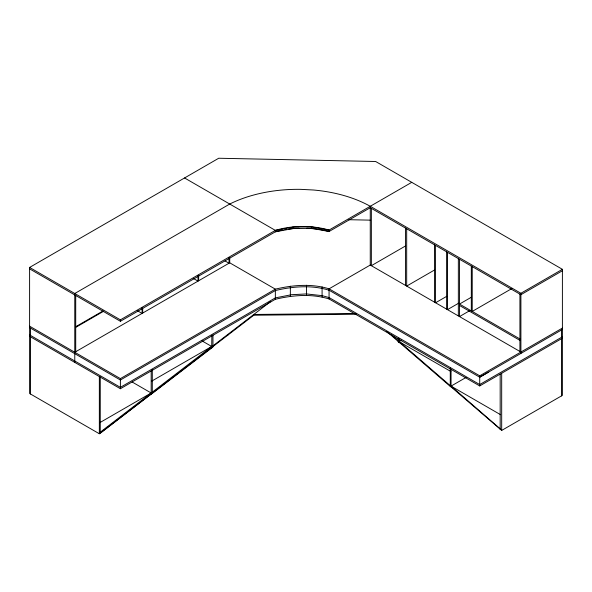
<?xml version="1.0" encoding="UTF-8"?>
<svg xmlns="http://www.w3.org/2000/svg" width="592" height="592" viewBox="0 0 592 592"><rect width="100%" height="100%" fill="white"/><g stroke="black" fill="none" stroke-linecap="round" stroke-linejoin="round"><path stroke-width="0.89" d="M100.263 432.167L151.182 392.999L132.12 381.988M212.661 346.076L270.403 301.698M356.562 314.234L253.798 315.218L99.345 433.758L29.6 393.495L29.6 267.429L218.714 158.242L375.639 161.49L562.4 269.316L562.4 395.382L501.683 430.428L451.052 386.872L451.052 369.467M290.465 294.749L306.464 293.943L322.085 295.63L329.063 297.561L479.72 384.541L562.4 336.818M75.717 326.71L102.904 311.015M75.717 327.376L103.704 311.214M29.6 267.429L120.391 319.843L275.347 230.377L292.922 227.143L311.407 226.84L329.063 230.059L411.743 182.336M29.6 268.864L120.391 321.278L275.347 231.82A62.079 35.838 0 0 1 283.043 229.985M74.77 352.27L229.718 262.811L275.347 289.148C292.877 285.004 311.629 283.427 329.063 288.829L479.72 375.809L562.4 328.086M29.6 326.192L120.391 378.606L275.347 289.148L275.347 299.271L120.391 388.729L29.6 336.315M151.863 381.041L211.714 346.483L211.714 347.571L207.718 349.872M212.957 335.013L212.957 347.001L152.292 393.421L148.807 395.434M520.908 352.033L370.259 265.061L329.063 288.829L329.063 298.953L479.72 385.932L562.4 338.202M405.661 245.88L371.354 265.69L371.354 208.362M99.722 422.71L151.182 392.999M434.602 269.959L406.682 286.084L406.682 228.756M446.738 296.318L435.571 302.764L435.394 245.34M458.652 303.193L447.478 309.638L447.478 252.31M471.461 297.169L459.496 304.073L519.924 338.964M398.268 338.21L398.268 341.902L398.571 340.962L390.935 334.369M401.406 340.215L399.03 341.584L450.86 371.502M399.319 342.183L399.03 338.809M469.863 310.585L459.496 316.579L459.496 259.252M512.124 288.4L472.231 311.429L472.231 266.6M74.77 362.393L74.77 293.499L229.718 204.04A103.859 59.962 0 0 1 300.743 189.351L313.553 190.01A103.859 59.962 0 0 1 370.252 206.282L520.908 293.269L562.4 269.316M562.4 270.759L520.908 294.705L370.259 207.733L329.063 231.502L311.407 228.275L292.922 228.586A62.079 35.838 0 0 0 288.385 229.104M500.173 428.8L451.052 386.11L466.052 377.452M329.063 290.221L479.72 377.2L562.4 329.47M479.868 377.111L488.452 372.168M290.346 294.942L275.347 297.88L120.391 387.338L29.6 334.924M275.347 299.271C292.877 295.127 311.629 293.551 329.063 298.953M299.056 228.216L292.922 228.586L275.347 231.82L275.347 230.377L184.556 177.963M355.644 313.479L253.798 314.456L253.798 315.218M348.866 219.706L370.096 220.143M306.767 228.201L315.928 228.941A62.079 35.838 0 0 1 323.935 230.273M329.078 290.221C311.636 284.819 292.885 286.395 275.347 290.539L120.391 379.997L29.6 327.583M459.496 305.472L519.924 340.363M398.268 341.902L399.785 342.775L399.785 342.021L450.275 385.666M451.052 386.11L500.595 414.718M386.776 331.527L450.275 386.421L452.651 387.797M225.034 260.939L229 263.225L229 257.675M193.251 278.373L198.009 281.119L198.009 275.82M202.116 340.948L211.714 346.483L152.151 392.267L152.292 393.421L152.292 369.445M211.714 347.571L211.847 335.657M137.329 310.659L142.087 313.405L142.087 307.944M561.46 329.988L561.46 395.922M520.908 293.269L520.908 353.417M519.924 294.135L519.924 351.463M501.683 373.249L501.683 430.428M500.173 374.233L500.173 429.555M479.72 375.809L479.72 385.932M471.313 266.074L471.313 310.896M458.341 258.578L458.341 315.906M450.275 368.091L450.275 386.421M446.612 251.807L446.612 309.135M434.498 244.814L434.498 302.142M405.468 228.053L405.468 285.381M370.252 206.282L370.259 265.061M322.085 286.898L322.085 297.021M311.407 226.84L311.407 228.275M306.464 285.211L306.464 295.334M292.922 227.143L292.922 228.586M290.346 286.21L290.346 296.333M229.718 257.912L229.718 262.811M227.816 334.428L227.816 335.19M198.638 275.206L198.638 280.756M151.182 370.918L151.182 394.057L100.263 433.233L100.263 376.971M142.694 308.129L142.694 313.05M120.391 319.843L120.391 321.278M120.391 378.606L120.391 388.729M99.345 376.579L99.345 433.758M75.717 295.312L75.717 351.722M30.525 328.116L30.503 394.013M284.811 229.666A62.079 35.838 0 0 1 286.587 229.37M325.667 230.651A62.079 35.838 0 0 1 329.063 231.502L329.063 230.059A58.786 33.936 0 0 0 275.347 230.377"/></g></svg>
